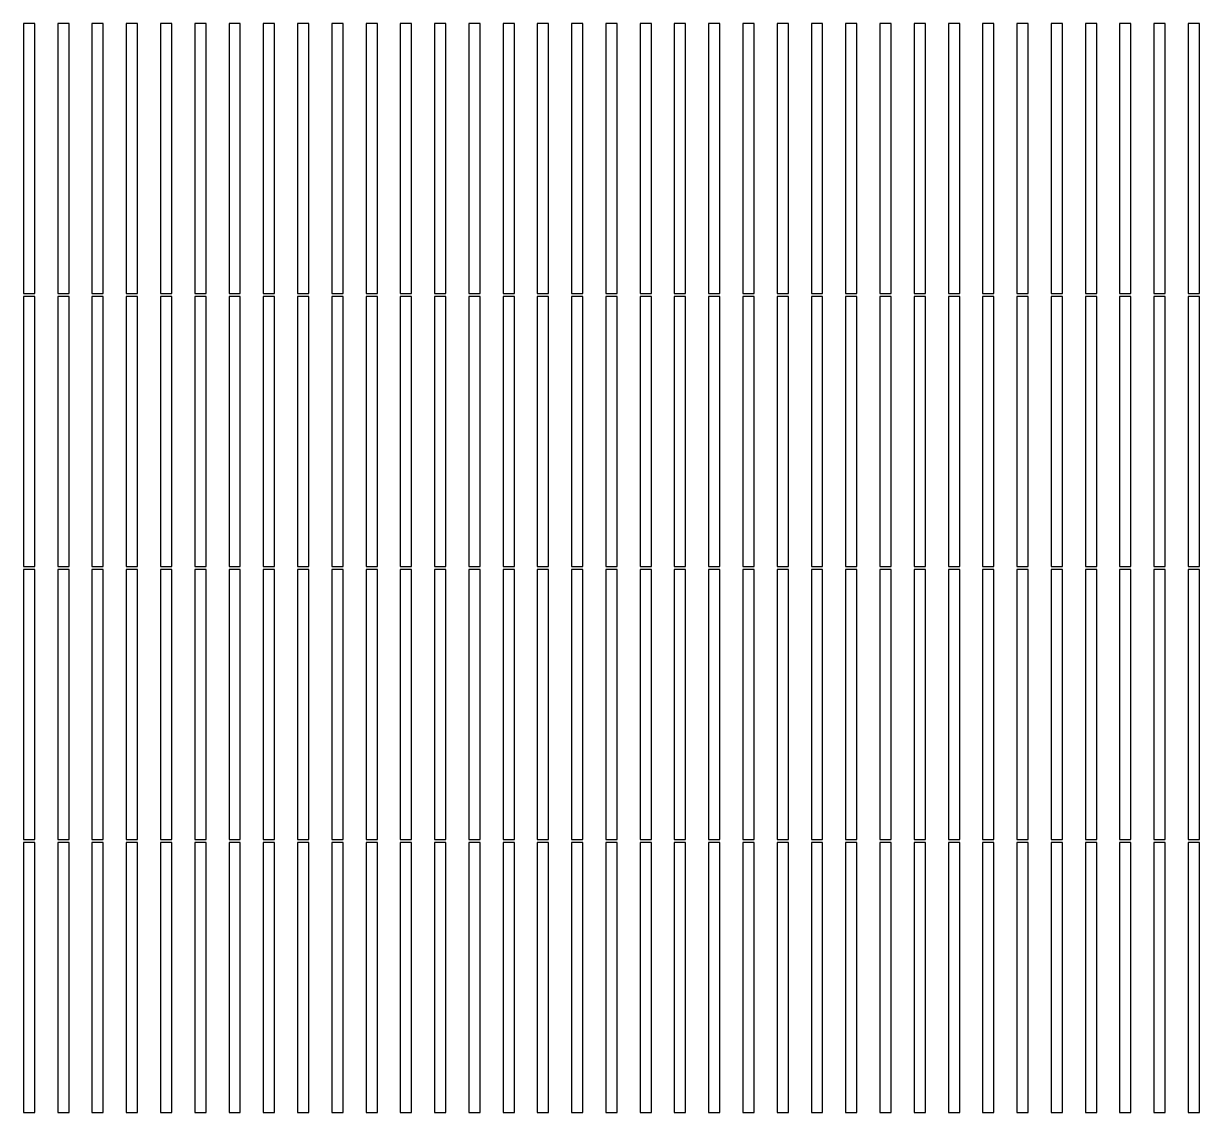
# Model space of a CAD drawing. Header units: metres. Extents: x 570524 to 572472, y 4163279 to 4164690.
# Drawn here: x 571735.4 to 571972.3, y 4163674.3 to 4163893.8 of the extents above; entities that cross this region are included whole.
import ezdxf

# ---------------------------------------------------------------- set-up
doc = ezdxf.new("R2010")
doc.units = ezdxf.units.M

msp = doc.modelspace()

# ---------------------------------------------------------------- linework, layer by layer
at = {"layer": 'PV_TABLE'}
for p, q in [((571737.649, 4163893.785), (571735.371, 4163893.785)), ((571735.371, 4163893.785), (571735.371, 4163839.355)), ((571737.649, 4163839.355), (571737.649, 4163893.785)), ((571744.549, 4163893.785), (571742.271, 4163893.785)), ((571742.271, 4163893.785), (571742.271, 4163839.355)), ((571744.549, 4163839.355), (571744.549, 4163893.785)), ((571751.449, 4163893.785), (571749.171, 4163893.785)), ((571749.171, 4163893.785), (571749.171, 4163839.355)), ((571751.449, 4163839.355), (571751.449, 4163893.785)), ((571758.349, 4163893.785), (571756.071, 4163893.785)), ((571756.071, 4163893.785), (571756.071, 4163839.355)), ((571758.349, 4163839.355), (571758.349, 4163893.785)), ((571765.259, 4163893.785), (571762.981, 4163893.785)), ((571762.981, 4163893.785), (571762.981, 4163839.355)), ((571765.259, 4163839.355), (571765.259, 4163893.785)), ((571772.159, 4163893.785), (571769.881, 4163893.785)), ((571769.881, 4163893.785), (571769.881, 4163839.355)), ((571772.159, 4163839.355), (571772.159, 4163893.785)), ((571779.059, 4163893.785), (571776.781, 4163893.785)), ((571776.781, 4163893.785), (571776.781, 4163839.355)), ((571779.059, 4163839.355), (571779.059, 4163893.785)), ((571785.969, 4163893.785), (571783.691, 4163893.785)), ((571783.691, 4163893.785), (571783.691, 4163839.355)), ((571785.969, 4163839.355), (571785.969, 4163893.785)), ((571792.869, 4163893.785), (571790.591, 4163893.785)), ((571790.591, 4163893.785), (571790.591, 4163839.355)), ((571792.869, 4163839.355), (571792.869, 4163893.785)), ((571799.769, 4163893.785), (571797.491, 4163893.785)), ((571797.491, 4163893.785), (571797.491, 4163839.355)), ((571799.769, 4163839.355), (571799.769, 4163893.785)), ((571806.679, 4163893.785), (571804.401, 4163893.785)), ((571804.401, 4163893.785), (571804.401, 4163839.355)), ((571806.679, 4163839.355), (571806.679, 4163893.785)), ((571813.579, 4163893.785), (571811.301, 4163893.785)), ((571811.301, 4163893.785), (571811.301, 4163839.355)), ((571813.579, 4163839.355), (571813.579, 4163893.785)), ((571820.479, 4163893.785), (571818.201, 4163893.785)), ((571818.201, 4163893.785), (571818.201, 4163839.355)), ((571820.479, 4163839.355), (571820.479, 4163893.785)), ((571827.379, 4163893.785), (571825.101, 4163893.785)), ((571825.101, 4163893.785), (571825.101, 4163839.355)), ((571827.379, 4163839.355), (571827.379, 4163893.785)), ((571834.289, 4163893.785), (571832.011, 4163893.785)), ((571832.011, 4163893.785), (571832.011, 4163839.355)), ((571834.289, 4163839.355), (571834.289, 4163893.785)), ((571841.189, 4163893.785), (571838.911, 4163893.785)), ((571838.911, 4163893.785), (571838.911, 4163839.355)), ((571841.189, 4163839.355), (571841.189, 4163893.785)), ((571848.089, 4163893.785), (571845.811, 4163893.785)), ((571845.811, 4163893.785), (571845.811, 4163839.355)), ((571848.089, 4163839.355), (571848.089, 4163893.785)), ((571854.999, 4163893.785), (571852.721, 4163893.785)), ((571852.721, 4163893.785), (571852.721, 4163839.355)), ((571854.999, 4163839.355), (571854.999, 4163893.785)), ((571861.899, 4163893.785), (571859.621, 4163893.785)), ((571859.621, 4163893.785), (571859.621, 4163839.355)), ((571861.899, 4163839.355), (571861.899, 4163893.785)), ((571868.799, 4163893.785), (571866.521, 4163893.785)), ((571866.521, 4163893.785), (571866.521, 4163839.355)), ((571868.799, 4163839.355), (571868.799, 4163893.785)), ((571875.709, 4163893.785), (571873.431, 4163893.785)), ((571873.431, 4163893.785), (571873.431, 4163839.355)), ((571875.709, 4163839.355), (571875.709, 4163893.785)), ((571882.609, 4163893.785), (571880.331, 4163893.785)), ((571880.331, 4163893.785), (571880.331, 4163839.355)), ((571882.609, 4163839.355), (571882.609, 4163893.785)), ((571889.509, 4163893.785), (571887.231, 4163893.785)), ((571887.231, 4163893.785), (571887.231, 4163839.355)), ((571889.509, 4163839.355), (571889.509, 4163893.785)), ((571896.409, 4163893.785), (571894.131, 4163893.785)), ((571894.131, 4163893.785), (571894.131, 4163839.355)), ((571896.409, 4163839.355), (571896.409, 4163893.785)), ((571903.319, 4163893.785), (571901.041, 4163893.785)), ((571901.041, 4163893.785), (571901.041, 4163839.355)), ((571903.319, 4163839.355), (571903.319, 4163893.785)), ((571910.219, 4163893.785), (571907.941, 4163893.785)), ((571907.941, 4163893.785), (571907.941, 4163839.355)), ((571910.219, 4163839.355), (571910.219, 4163893.785)), ((571917.119, 4163893.785), (571914.841, 4163893.785)), ((571914.841, 4163893.785), (571914.841, 4163839.355)), ((571917.119, 4163839.355), (571917.119, 4163893.785)), ((571924.029, 4163893.785), (571921.751, 4163893.785)), ((571921.751, 4163893.785), (571921.751, 4163839.355)), ((571924.029, 4163839.355), (571924.029, 4163893.785)), ((571930.929, 4163893.785), (571928.651, 4163893.785)), ((571928.651, 4163893.785), (571928.651, 4163839.355)), ((571930.929, 4163839.355), (571930.929, 4163893.785)), ((571937.829, 4163893.785), (571935.551, 4163893.785)), ((571935.551, 4163893.785), (571935.551, 4163839.355)), ((571937.829, 4163839.355), (571937.829, 4163893.785)), ((571944.739, 4163893.785), (571942.461, 4163893.785)), ((571942.461, 4163893.785), (571942.461, 4163839.355)), ((571944.739, 4163839.355), (571944.739, 4163893.785)), ((571951.639, 4163893.785), (571949.361, 4163893.785)), ((571949.361, 4163893.785), (571949.361, 4163839.355)), ((571951.639, 4163839.355), (571951.639, 4163893.785)), ((571958.539, 4163893.785), (571956.261, 4163893.785)), ((571956.261, 4163893.785), (571956.261, 4163839.355)), ((571958.539, 4163839.355), (571958.539, 4163893.785)), ((571965.449, 4163893.785), (571963.171, 4163893.785)), ((571963.171, 4163893.785), (571963.171, 4163839.355)), ((571965.449, 4163839.355), (571965.449, 4163893.785)), ((571972.349, 4163893.785), (571970.071, 4163893.785)), ((571970.071, 4163893.785), (571970.071, 4163839.355)), ((571972.349, 4163839.355), (571972.349, 4163893.785)), ((571735.371, 4163839.355), (571737.649, 4163839.355)), ((571737.649, 4163838.755), (571735.371, 4163838.755)), ((571735.371, 4163838.755), (571735.371, 4163784.325)), ((571737.649, 4163784.325), (571737.649, 4163838.755)), ((571742.271, 4163839.355), (571744.549, 4163839.355)), ((571744.549, 4163838.755), (571742.271, 4163838.755)), ((571742.271, 4163838.755), (571742.271, 4163784.325)), ((571744.549, 4163784.325), (571744.549, 4163838.755)), ((571749.171, 4163839.355), (571751.449, 4163839.355)), ((571751.449, 4163838.755), (571749.171, 4163838.755)), ((571749.171, 4163838.755), (571749.171, 4163784.325)), ((571751.449, 4163784.325), (571751.449, 4163838.755)), ((571756.071, 4163839.355), (571758.349, 4163839.355)), ((571758.349, 4163838.755), (571756.071, 4163838.755)), ((571756.071, 4163838.755), (571756.071, 4163784.325)), ((571758.349, 4163784.325), (571758.349, 4163838.755)), ((571762.981, 4163839.355), (571765.259, 4163839.355)), ((571765.259, 4163838.755), (571762.981, 4163838.755)), ((571762.981, 4163838.755), (571762.981, 4163784.325)), ((571765.259, 4163784.325), (571765.259, 4163838.755)), ((571769.881, 4163839.355), (571772.159, 4163839.355)), ((571772.159, 4163838.755), (571769.881, 4163838.755)), ((571769.881, 4163838.755), (571769.881, 4163784.325)), ((571772.159, 4163784.325), (571772.159, 4163838.755)), ((571776.781, 4163839.355), (571779.059, 4163839.355)), ((571779.059, 4163838.755), (571776.781, 4163838.755)), ((571776.781, 4163838.755), (571776.781, 4163784.325)), ((571779.059, 4163784.325), (571779.059, 4163838.755)), ((571783.691, 4163839.355), (571785.969, 4163839.355)), ((571785.969, 4163838.755), (571783.691, 4163838.755)), ((571783.691, 4163838.755), (571783.691, 4163784.325)), ((571785.969, 4163784.325), (571785.969, 4163838.755)), ((571790.591, 4163839.355), (571792.869, 4163839.355)), ((571792.869, 4163838.755), (571790.591, 4163838.755)), ((571790.591, 4163838.755), (571790.591, 4163784.325)), ((571792.869, 4163784.325), (571792.869, 4163838.755)), ((571797.491, 4163839.355), (571799.769, 4163839.355)), ((571799.769, 4163838.755), (571797.491, 4163838.755)), ((571797.491, 4163838.755), (571797.491, 4163784.325)), ((571799.769, 4163784.325), (571799.769, 4163838.755)), ((571804.401, 4163839.355), (571806.679, 4163839.355)), ((571806.679, 4163838.755), (571804.401, 4163838.755)), ((571804.401, 4163838.755), (571804.401, 4163784.325)), ((571806.679, 4163784.325), (571806.679, 4163838.755)), ((571811.301, 4163839.355), (571813.579, 4163839.355)), ((571813.579, 4163838.755), (571811.301, 4163838.755)), ((571811.301, 4163838.755), (571811.301, 4163784.325)), ((571813.579, 4163784.325), (571813.579, 4163838.755)), ((571818.201, 4163839.355), (571820.479, 4163839.355)), ((571820.479, 4163838.755), (571818.201, 4163838.755)), ((571818.201, 4163838.755), (571818.201, 4163784.325)), ((571820.479, 4163784.325), (571820.479, 4163838.755)), ((571825.101, 4163839.355), (571827.379, 4163839.355)), ((571827.379, 4163838.755), (571825.101, 4163838.755)), ((571825.101, 4163838.755), (571825.101, 4163784.325)), ((571827.379, 4163784.325), (571827.379, 4163838.755)), ((571832.011, 4163839.355), (571834.289, 4163839.355)), ((571834.289, 4163838.755), (571832.011, 4163838.755)), ((571832.011, 4163838.755), (571832.011, 4163784.325)), ((571834.289, 4163784.325), (571834.289, 4163838.755)), ((571838.911, 4163839.355), (571841.189, 4163839.355)), ((571841.189, 4163838.755), (571838.911, 4163838.755)), ((571838.911, 4163838.755), (571838.911, 4163784.325)), ((571841.189, 4163784.325), (571841.189, 4163838.755)), ((571845.811, 4163839.355), (571848.089, 4163839.355)), ((571848.089, 4163838.755), (571845.811, 4163838.755)), ((571845.811, 4163838.755), (571845.811, 4163784.325)), ((571848.089, 4163784.325), (571848.089, 4163838.755)), ((571852.721, 4163839.355), (571854.999, 4163839.355)), ((571854.999, 4163838.755), (571852.721, 4163838.755)), ((571852.721, 4163838.755), (571852.721, 4163784.325)), ((571854.999, 4163784.325), (571854.999, 4163838.755)), ((571859.621, 4163839.355), (571861.899, 4163839.355)), ((571861.899, 4163838.755), (571859.621, 4163838.755)), ((571859.621, 4163838.755), (571859.621, 4163784.325)), ((571861.899, 4163784.325), (571861.899, 4163838.755)), ((571866.521, 4163839.355), (571868.799, 4163839.355)), ((571868.799, 4163838.755), (571866.521, 4163838.755)), ((571866.521, 4163838.755), (571866.521, 4163784.325)), ((571868.799, 4163784.325), (571868.799, 4163838.755)), ((571873.431, 4163839.355), (571875.709, 4163839.355)), ((571875.709, 4163838.755), (571873.431, 4163838.755)), ((571873.431, 4163838.755), (571873.431, 4163784.325)), ((571875.709, 4163784.325), (571875.709, 4163838.755)), ((571880.331, 4163839.355), (571882.609, 4163839.355)), ((571882.609, 4163838.755), (571880.331, 4163838.755)), ((571880.331, 4163838.755), (571880.331, 4163784.325)), ((571882.609, 4163784.325), (571882.609, 4163838.755)), ((571887.231, 4163839.355), (571889.509, 4163839.355)), ((571889.509, 4163838.755), (571887.231, 4163838.755)), ((571887.231, 4163838.755), (571887.231, 4163784.325)), ((571889.509, 4163784.325), (571889.509, 4163838.755)), ((571894.131, 4163839.355), (571896.409, 4163839.355)), ((571896.409, 4163838.755), (571894.131, 4163838.755)), ((571894.131, 4163838.755), (571894.131, 4163784.325)), ((571896.409, 4163784.325), (571896.409, 4163838.755)), ((571901.041, 4163839.355), (571903.319, 4163839.355)), ((571903.319, 4163838.755), (571901.041, 4163838.755)), ((571901.041, 4163838.755), (571901.041, 4163784.325)), ((571903.319, 4163784.325), (571903.319, 4163838.755)), ((571907.941, 4163839.355), (571910.219, 4163839.355)), ((571910.219, 4163838.755), (571907.941, 4163838.755)), ((571907.941, 4163838.755), (571907.941, 4163784.325)), ((571910.219, 4163784.325), (571910.219, 4163838.755)), ((571914.841, 4163839.355), (571917.119, 4163839.355)), ((571917.119, 4163838.755), (571914.841, 4163838.755)), ((571914.841, 4163838.755), (571914.841, 4163784.325)), ((571917.119, 4163784.325), (571917.119, 4163838.755)), ((571921.751, 4163839.355), (571924.029, 4163839.355)), ((571924.029, 4163838.755), (571921.751, 4163838.755)), ((571921.751, 4163838.755), (571921.751, 4163784.325)), ((571924.029, 4163784.325), (571924.029, 4163838.755)), ((571928.651, 4163839.355), (571930.929, 4163839.355)), ((571930.929, 4163838.755), (571928.651, 4163838.755)), ((571928.651, 4163838.755), (571928.651, 4163784.325)), ((571930.929, 4163784.325), (571930.929, 4163838.755)), ((571935.551, 4163839.355), (571937.829, 4163839.355)), ((571937.829, 4163838.755), (571935.551, 4163838.755)), ((571935.551, 4163838.755), (571935.551, 4163784.325)), ((571937.829, 4163784.325), (571937.829, 4163838.755)), ((571942.461, 4163839.355), (571944.739, 4163839.355)), ((571944.739, 4163838.755), (571942.461, 4163838.755)), ((571942.461, 4163838.755), (571942.461, 4163784.325)), ((571944.739, 4163784.325), (571944.739, 4163838.755)), ((571949.361, 4163839.355), (571951.639, 4163839.355)), ((571951.639, 4163838.755), (571949.361, 4163838.755)), ((571949.361, 4163838.755), (571949.361, 4163784.325)), ((571951.639, 4163784.325), (571951.639, 4163838.755)), ((571956.261, 4163839.355), (571958.539, 4163839.355)), ((571958.539, 4163838.755), (571956.261, 4163838.755)), ((571956.261, 4163838.755), (571956.261, 4163784.325)), ((571958.539, 4163784.325), (571958.539, 4163838.755)), ((571963.171, 4163839.355), (571965.449, 4163839.355)), ((571965.449, 4163838.755), (571963.171, 4163838.755)), ((571963.171, 4163838.755), (571963.171, 4163784.325)), ((571965.449, 4163784.325), (571965.449, 4163838.755)), ((571970.071, 4163839.355), (571972.349, 4163839.355)), ((571972.349, 4163838.755), (571970.071, 4163838.755)), ((571970.071, 4163838.755), (571970.071, 4163784.325)), ((571972.349, 4163784.325), (571972.349, 4163838.755)), ((571735.371, 4163784.325), (571737.649, 4163784.325)), ((571742.271, 4163784.325), (571744.549, 4163784.325)), ((571749.171, 4163784.325), (571751.449, 4163784.325)), ((571756.071, 4163784.325), (571758.349, 4163784.325)), ((571762.981, 4163784.325), (571765.259, 4163784.325)), ((571769.881, 4163784.325), (571772.159, 4163784.325)), ((571776.781, 4163784.325), (571779.059, 4163784.325)), ((571783.691, 4163784.325), (571785.969, 4163784.325)), ((571790.591, 4163784.325), (571792.869, 4163784.325)), ((571797.491, 4163784.325), (571799.769, 4163784.325)), ((571804.401, 4163784.325), (571806.679, 4163784.325)), ((571811.301, 4163784.325), (571813.579, 4163784.325)), ((571818.201, 4163784.325), (571820.479, 4163784.325)), ((571825.101, 4163784.325), (571827.379, 4163784.325)), ((571832.011, 4163784.325), (571834.289, 4163784.325)), ((571838.911, 4163784.325), (571841.189, 4163784.325)), ((571845.811, 4163784.325), (571848.089, 4163784.325)), ((571852.721, 4163784.325), (571854.999, 4163784.325)), ((571859.621, 4163784.325), (571861.899, 4163784.325)), ((571866.521, 4163784.325), (571868.799, 4163784.325)), ((571873.431, 4163784.325), (571875.709, 4163784.325)), ((571880.331, 4163784.325), (571882.609, 4163784.325)), ((571887.231, 4163784.325), (571889.509, 4163784.325)), ((571894.131, 4163784.325), (571896.409, 4163784.325)), ((571901.041, 4163784.325), (571903.319, 4163784.325)), ((571907.941, 4163784.325), (571910.219, 4163784.325)), ((571914.841, 4163784.325), (571917.119, 4163784.325)), ((571921.751, 4163784.325), (571924.029, 4163784.325)), ((571928.651, 4163784.325), (571930.929, 4163784.325)), ((571935.551, 4163784.325), (571937.829, 4163784.325)), ((571942.461, 4163784.325), (571944.739, 4163784.325)), ((571949.361, 4163784.325), (571951.639, 4163784.325)), ((571956.261, 4163784.325), (571958.539, 4163784.325)), ((571963.171, 4163784.325), (571965.449, 4163784.325)), ((571970.071, 4163784.325), (571972.349, 4163784.325)), ((571737.649, 4163783.725), (571735.371, 4163783.725)), ((571735.371, 4163783.725), (571735.371, 4163729.295)), ((571737.649, 4163729.295), (571737.649, 4163783.725)), ((571744.549, 4163783.725), (571742.271, 4163783.725)), ((571742.271, 4163783.725), (571742.271, 4163729.295)), ((571744.549, 4163729.295), (571744.549, 4163783.725)), ((571751.449, 4163783.725), (571749.171, 4163783.725)), ((571749.171, 4163783.725), (571749.171, 4163729.295)), ((571751.449, 4163729.295), (571751.449, 4163783.725)), ((571758.349, 4163783.725), (571756.071, 4163783.725)), ((571756.071, 4163783.725), (571756.071, 4163729.295)), ((571758.349, 4163729.295), (571758.349, 4163783.725)), ((571765.259, 4163783.725), (571762.981, 4163783.725)), ((571762.981, 4163783.725), (571762.981, 4163729.295)), ((571765.259, 4163729.295), (571765.259, 4163783.725)), ((571772.159, 4163783.725), (571769.881, 4163783.725)), ((571769.881, 4163783.725), (571769.881, 4163729.295)), ((571772.159, 4163729.295), (571772.159, 4163783.725)), ((571779.059, 4163783.725), (571776.781, 4163783.725)), ((571776.781, 4163783.725), (571776.781, 4163729.295)), ((571779.059, 4163729.295), (571779.059, 4163783.725)), ((571785.969, 4163783.725), (571783.691, 4163783.725)), ((571783.691, 4163783.725), (571783.691, 4163729.295)), ((571785.969, 4163729.295), (571785.969, 4163783.725)), ((571792.869, 4163783.725), (571790.591, 4163783.725)), ((571790.591, 4163783.725), (571790.591, 4163729.295)), ((571792.869, 4163729.295), (571792.869, 4163783.725)), ((571799.769, 4163783.725), (571797.491, 4163783.725)), ((571797.491, 4163783.725), (571797.491, 4163729.295)), ((571799.769, 4163729.295), (571799.769, 4163783.725)), ((571806.679, 4163783.725), (571804.401, 4163783.725)), ((571804.401, 4163783.725), (571804.401, 4163729.295)), ((571806.679, 4163729.295), (571806.679, 4163783.725)), ((571813.579, 4163783.725), (571811.301, 4163783.725)), ((571811.301, 4163783.725), (571811.301, 4163729.295)), ((571813.579, 4163729.295), (571813.579, 4163783.725)), ((571820.479, 4163783.725), (571818.201, 4163783.725)), ((571818.201, 4163783.725), (571818.201, 4163729.295)), ((571820.479, 4163729.295), (571820.479, 4163783.725)), ((571827.379, 4163783.725), (571825.101, 4163783.725)), ((571825.101, 4163783.725), (571825.101, 4163729.295)), ((571827.379, 4163729.295), (571827.379, 4163783.725)), ((571834.289, 4163783.725), (571832.011, 4163783.725)), ((571832.011, 4163783.725), (571832.011, 4163729.295)), ((571834.289, 4163729.295), (571834.289, 4163783.725)), ((571841.189, 4163783.725), (571838.911, 4163783.725)), ((571838.911, 4163783.725), (571838.911, 4163729.295)), ((571841.189, 4163729.295), (571841.189, 4163783.725)), ((571848.089, 4163783.725), (571845.811, 4163783.725)), ((571845.811, 4163783.725), (571845.811, 4163729.295)), ((571848.089, 4163729.295), (571848.089, 4163783.725)), ((571854.999, 4163783.725), (571852.721, 4163783.725)), ((571852.721, 4163783.725), (571852.721, 4163729.295)), ((571854.999, 4163729.295), (571854.999, 4163783.725)), ((571861.899, 4163783.725), (571859.621, 4163783.725)), ((571859.621, 4163783.725), (571859.621, 4163729.295)), ((571861.899, 4163729.295), (571861.899, 4163783.725)), ((571868.799, 4163783.725), (571866.521, 4163783.725)), ((571866.521, 4163783.725), (571866.521, 4163729.295)), ((571868.799, 4163729.295), (571868.799, 4163783.725)), ((571875.709, 4163783.725), (571873.431, 4163783.725)), ((571873.431, 4163783.725), (571873.431, 4163729.295)), ((571875.709, 4163729.295), (571875.709, 4163783.725)), ((571882.609, 4163783.725), (571880.331, 4163783.725)), ((571880.331, 4163783.725), (571880.331, 4163729.295)), ((571882.609, 4163729.295), (571882.609, 4163783.725)), ((571889.509, 4163783.725), (571887.231, 4163783.725)), ((571887.231, 4163783.725), (571887.231, 4163729.295)), ((571889.509, 4163729.295), (571889.509, 4163783.725)), ((571896.409, 4163783.725), (571894.131, 4163783.725)), ((571894.131, 4163783.725), (571894.131, 4163729.295)), ((571896.409, 4163729.295), (571896.409, 4163783.725)), ((571903.319, 4163783.725), (571901.041, 4163783.725)), ((571901.041, 4163783.725), (571901.041, 4163729.295)), ((571903.319, 4163729.295), (571903.319, 4163783.725)), ((571910.219, 4163783.725), (571907.941, 4163783.725)), ((571907.941, 4163783.725), (571907.941, 4163729.295)), ((571910.219, 4163729.295), (571910.219, 4163783.725)), ((571917.119, 4163783.725), (571914.841, 4163783.725)), ((571914.841, 4163783.725), (571914.841, 4163729.295)), ((571917.119, 4163729.295), (571917.119, 4163783.725)), ((571924.029, 4163783.725), (571921.751, 4163783.725)), ((571921.751, 4163783.725), (571921.751, 4163729.295)), ((571924.029, 4163729.295), (571924.029, 4163783.725)), ((571930.929, 4163783.725), (571928.651, 4163783.725)), ((571928.651, 4163783.725), (571928.651, 4163729.295)), ((571930.929, 4163729.295), (571930.929, 4163783.725)), ((571937.829, 4163783.725), (571935.551, 4163783.725)), ((571935.551, 4163783.725), (571935.551, 4163729.295)), ((571937.829, 4163729.295), (571937.829, 4163783.725)), ((571944.739, 4163783.725), (571942.461, 4163783.725)), ((571942.461, 4163783.725), (571942.461, 4163729.295)), ((571944.739, 4163729.295), (571944.739, 4163783.725)), ((571951.639, 4163783.725), (571949.361, 4163783.725)), ((571949.361, 4163783.725), (571949.361, 4163729.295)), ((571951.639, 4163729.295), (571951.639, 4163783.725)), ((571958.539, 4163783.725), (571956.261, 4163783.725)), ((571956.261, 4163783.725), (571956.261, 4163729.295)), ((571958.539, 4163729.295), (571958.539, 4163783.725)), ((571965.449, 4163783.725), (571963.171, 4163783.725)), ((571963.171, 4163783.725), (571963.171, 4163729.295)), ((571965.449, 4163729.295), (571965.449, 4163783.725)), ((571972.349, 4163783.725), (571970.071, 4163783.725)), ((571970.071, 4163783.725), (571970.071, 4163729.295)), ((571972.349, 4163729.295), (571972.349, 4163783.725)), ((571735.371, 4163729.295), (571737.649, 4163729.295)), ((571737.649, 4163728.695), (571735.371, 4163728.695)), ((571735.371, 4163728.695), (571735.371, 4163674.265)), ((571737.649, 4163674.265), (571737.649, 4163728.695)), ((571742.271, 4163729.295), (571744.549, 4163729.295)), ((571744.549, 4163728.695), (571742.271, 4163728.695)), ((571742.271, 4163728.695), (571742.271, 4163674.265)), ((571744.549, 4163674.265), (571744.549, 4163728.695)), ((571749.171, 4163729.295), (571751.449, 4163729.295)), ((571751.449, 4163728.695), (571749.171, 4163728.695)), ((571749.171, 4163728.695), (571749.171, 4163674.265)), ((571751.449, 4163674.265), (571751.449, 4163728.695)), ((571756.071, 4163729.295), (571758.349, 4163729.295)), ((571758.349, 4163728.695), (571756.071, 4163728.695)), ((571756.071, 4163728.695), (571756.071, 4163674.265)), ((571758.349, 4163674.265), (571758.349, 4163728.695)), ((571762.981, 4163729.295), (571765.259, 4163729.295)), ((571765.259, 4163728.695), (571762.981, 4163728.695)), ((571762.981, 4163728.695), (571762.981, 4163674.265)), ((571765.259, 4163674.265), (571765.259, 4163728.695)), ((571769.881, 4163729.295), (571772.159, 4163729.295)), ((571772.159, 4163728.695), (571769.881, 4163728.695)), ((571769.881, 4163728.695), (571769.881, 4163674.265)), ((571772.159, 4163674.265), (571772.159, 4163728.695)), ((571776.781, 4163729.295), (571779.059, 4163729.295)), ((571779.059, 4163728.695), (571776.781, 4163728.695)), ((571776.781, 4163728.695), (571776.781, 4163674.265)), ((571779.059, 4163674.265), (571779.059, 4163728.695)), ((571783.691, 4163729.295), (571785.969, 4163729.295)), ((571785.969, 4163728.695), (571783.691, 4163728.695)), ((571783.691, 4163728.695), (571783.691, 4163674.265)), ((571785.969, 4163674.265), (571785.969, 4163728.695)), ((571790.591, 4163729.295), (571792.869, 4163729.295)), ((571792.869, 4163728.695), (571790.591, 4163728.695)), ((571790.591, 4163728.695), (571790.591, 4163674.265)), ((571792.869, 4163674.265), (571792.869, 4163728.695)), ((571797.491, 4163729.295), (571799.769, 4163729.295)), ((571799.769, 4163728.695), (571797.491, 4163728.695)), ((571797.491, 4163728.695), (571797.491, 4163674.265)), ((571799.769, 4163674.265), (571799.769, 4163728.695)), ((571804.401, 4163729.295), (571806.679, 4163729.295)), ((571806.679, 4163728.695), (571804.401, 4163728.695)), ((571804.401, 4163728.695), (571804.401, 4163674.265)), ((571806.679, 4163674.265), (571806.679, 4163728.695)), ((571811.301, 4163729.295), (571813.579, 4163729.295)), ((571813.579, 4163728.695), (571811.301, 4163728.695)), ((571811.301, 4163728.695), (571811.301, 4163674.265)), ((571813.579, 4163674.265), (571813.579, 4163728.695)), ((571818.201, 4163729.295), (571820.479, 4163729.295)), ((571820.479, 4163728.695), (571818.201, 4163728.695)), ((571818.201, 4163728.695), (571818.201, 4163674.265)), ((571820.479, 4163674.265), (571820.479, 4163728.695)), ((571825.101, 4163729.295), (571827.379, 4163729.295)), ((571827.379, 4163728.695), (571825.101, 4163728.695)), ((571825.101, 4163728.695), (571825.101, 4163674.265)), ((571827.379, 4163674.265), (571827.379, 4163728.695)), ((571832.011, 4163729.295), (571834.289, 4163729.295)), ((571834.289, 4163728.695), (571832.011, 4163728.695)), ((571832.011, 4163728.695), (571832.011, 4163674.265)), ((571834.289, 4163674.265), (571834.289, 4163728.695)), ((571838.911, 4163729.295), (571841.189, 4163729.295)), ((571841.189, 4163728.695), (571838.911, 4163728.695)), ((571838.911, 4163728.695), (571838.911, 4163674.265)), ((571841.189, 4163674.265), (571841.189, 4163728.695)), ((571845.811, 4163729.295), (571848.089, 4163729.295)), ((571848.089, 4163728.695), (571845.811, 4163728.695)), ((571845.811, 4163728.695), (571845.811, 4163674.265)), ((571848.089, 4163674.265), (571848.089, 4163728.695)), ((571852.721, 4163729.295), (571854.999, 4163729.295)), ((571854.999, 4163728.695), (571852.721, 4163728.695)), ((571852.721, 4163728.695), (571852.721, 4163674.265)), ((571854.999, 4163674.265), (571854.999, 4163728.695)), ((571859.621, 4163729.295), (571861.899, 4163729.295)), ((571861.899, 4163728.695), (571859.621, 4163728.695)), ((571859.621, 4163728.695), (571859.621, 4163674.265)), ((571861.899, 4163674.265), (571861.899, 4163728.695)), ((571866.521, 4163729.295), (571868.799, 4163729.295)), ((571868.799, 4163728.695), (571866.521, 4163728.695)), ((571866.521, 4163728.695), (571866.521, 4163674.265)), ((571868.799, 4163674.265), (571868.799, 4163728.695)), ((571873.431, 4163729.295), (571875.709, 4163729.295)), ((571875.709, 4163728.695), (571873.431, 4163728.695)), ((571873.431, 4163728.695), (571873.431, 4163674.265)), ((571875.709, 4163674.265), (571875.709, 4163728.695)), ((571880.331, 4163729.295), (571882.609, 4163729.295)), ((571882.609, 4163728.695), (571880.331, 4163728.695)), ((571880.331, 4163728.695), (571880.331, 4163674.265)), ((571882.609, 4163674.265), (571882.609, 4163728.695)), ((571887.231, 4163729.295), (571889.509, 4163729.295)), ((571889.509, 4163728.695), (571887.231, 4163728.695)), ((571887.231, 4163728.695), (571887.231, 4163674.265)), ((571889.509, 4163674.265), (571889.509, 4163728.695)), ((571894.131, 4163729.295), (571896.409, 4163729.295)), ((571896.409, 4163728.695), (571894.131, 4163728.695)), ((571894.131, 4163728.695), (571894.131, 4163674.265)), ((571896.409, 4163674.265), (571896.409, 4163728.695)), ((571901.041, 4163729.295), (571903.319, 4163729.295)), ((571903.319, 4163728.695), (571901.041, 4163728.695)), ((571901.041, 4163728.695), (571901.041, 4163674.265)), ((571903.319, 4163674.265), (571903.319, 4163728.695)), ((571907.941, 4163729.295), (571910.219, 4163729.295)), ((571910.219, 4163728.695), (571907.941, 4163728.695)), ((571907.941, 4163728.695), (571907.941, 4163674.265)), ((571910.219, 4163674.265), (571910.219, 4163728.695)), ((571914.841, 4163729.295), (571917.119, 4163729.295)), ((571917.119, 4163728.695), (571914.841, 4163728.695)), ((571914.841, 4163728.695), (571914.841, 4163674.265)), ((571917.119, 4163674.265), (571917.119, 4163728.695)), ((571921.751, 4163729.295), (571924.029, 4163729.295)), ((571924.029, 4163728.695), (571921.751, 4163728.695)), ((571921.751, 4163728.695), (571921.751, 4163674.265)), ((571924.029, 4163674.265), (571924.029, 4163728.695)), ((571928.651, 4163729.295), (571930.929, 4163729.295)), ((571930.929, 4163728.695), (571928.651, 4163728.695)), ((571928.651, 4163728.695), (571928.651, 4163674.265)), ((571930.929, 4163674.265), (571930.929, 4163728.695)), ((571935.551, 4163729.295), (571937.829, 4163729.295)), ((571937.829, 4163728.695), (571935.551, 4163728.695)), ((571935.551, 4163728.695), (571935.551, 4163674.265)), ((571937.829, 4163674.265), (571937.829, 4163728.695)), ((571942.461, 4163729.295), (571944.739, 4163729.295)), ((571944.739, 4163728.695), (571942.461, 4163728.695)), ((571942.461, 4163728.695), (571942.461, 4163674.265)), ((571944.739, 4163674.265), (571944.739, 4163728.695)), ((571949.361, 4163729.295), (571951.639, 4163729.295)), ((571951.639, 4163728.695), (571949.361, 4163728.695)), ((571949.361, 4163728.695), (571949.361, 4163674.265)), ((571951.639, 4163674.265), (571951.639, 4163728.695)), ((571956.261, 4163729.295), (571958.539, 4163729.295)), ((571958.539, 4163728.695), (571956.261, 4163728.695)), ((571956.261, 4163728.695), (571956.261, 4163674.265)), ((571958.539, 4163674.265), (571958.539, 4163728.695)), ((571963.171, 4163729.295), (571965.449, 4163729.295)), ((571965.449, 4163728.695), (571963.171, 4163728.695)), ((571963.171, 4163728.695), (571963.171, 4163674.265)), ((571965.449, 4163674.265), (571965.449, 4163728.695)), ((571970.071, 4163729.295), (571972.349, 4163729.295)), ((571972.349, 4163728.695), (571970.071, 4163728.695)), ((571970.071, 4163728.695), (571970.071, 4163674.265)), ((571972.349, 4163674.265), (571972.349, 4163728.695)), ((571735.371, 4163674.265), (571737.649, 4163674.265)), ((571742.271, 4163674.265), (571744.549, 4163674.265)), ((571749.171, 4163674.265), (571751.449, 4163674.265)), ((571756.071, 4163674.265), (571758.349, 4163674.265)), ((571762.981, 4163674.265), (571765.259, 4163674.265)), ((571769.881, 4163674.265), (571772.159, 4163674.265)), ((571776.781, 4163674.265), (571779.059, 4163674.265)), ((571783.691, 4163674.265), (571785.969, 4163674.265)), ((571790.591, 4163674.265), (571792.869, 4163674.265)), ((571797.491, 4163674.265), (571799.769, 4163674.265)), ((571804.401, 4163674.265), (571806.679, 4163674.265)), ((571811.301, 4163674.265), (571813.579, 4163674.265)), ((571818.201, 4163674.265), (571820.479, 4163674.265)), ((571825.101, 4163674.265), (571827.379, 4163674.265)), ((571832.011, 4163674.265), (571834.289, 4163674.265)), ((571838.911, 4163674.265), (571841.189, 4163674.265)), ((571845.811, 4163674.265), (571848.089, 4163674.265)), ((571852.721, 4163674.265), (571854.999, 4163674.265)), ((571859.621, 4163674.265), (571861.899, 4163674.265)), ((571866.521, 4163674.265), (571868.799, 4163674.265)), ((571873.431, 4163674.265), (571875.709, 4163674.265)), ((571880.331, 4163674.265), (571882.609, 4163674.265)), ((571887.231, 4163674.265), (571889.509, 4163674.265)), ((571894.131, 4163674.265), (571896.409, 4163674.265)), ((571901.041, 4163674.265), (571903.319, 4163674.265)), ((571907.941, 4163674.265), (571910.219, 4163674.265)), ((571914.841, 4163674.265), (571917.119, 4163674.265)), ((571921.751, 4163674.265), (571924.029, 4163674.265)), ((571928.651, 4163674.265), (571930.929, 4163674.265)), ((571935.551, 4163674.265), (571937.829, 4163674.265)), ((571942.461, 4163674.265), (571944.739, 4163674.265)), ((571949.361, 4163674.265), (571951.639, 4163674.265)), ((571956.261, 4163674.265), (571958.539, 4163674.265)), ((571963.171, 4163674.265), (571965.449, 4163674.265)), ((571970.071, 4163674.265), (571972.349, 4163674.265))]:
    msp.add_line(p, q, dxfattribs=at)

doc.saveas('drawing.dxf')
